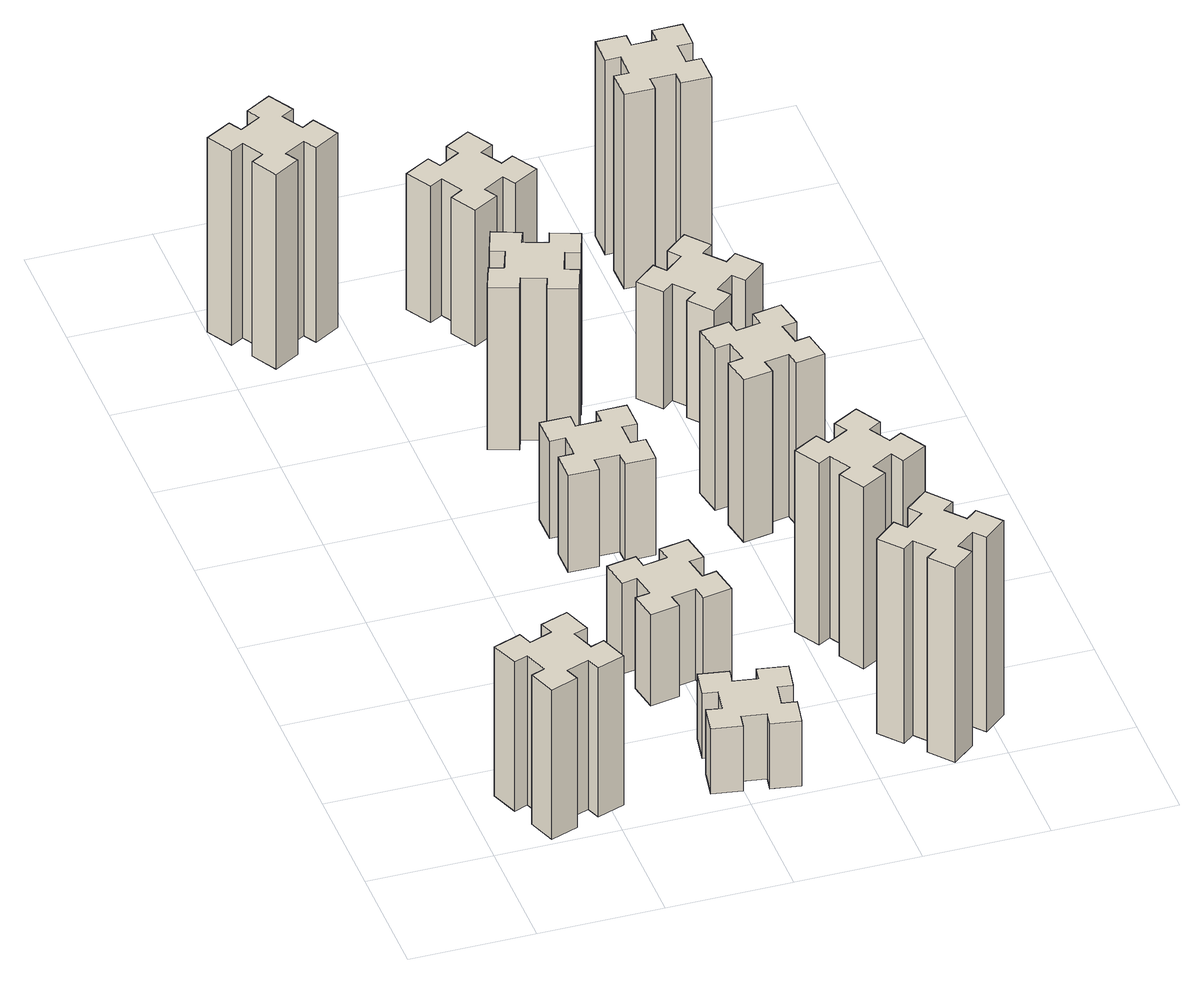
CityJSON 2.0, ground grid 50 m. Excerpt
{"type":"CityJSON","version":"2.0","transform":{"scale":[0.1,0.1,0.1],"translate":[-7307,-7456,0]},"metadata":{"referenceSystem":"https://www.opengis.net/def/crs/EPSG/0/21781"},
"CityObjects":{
"building1":{"type":"Building","attributes":{"class":"1000","function":"1000","usage":"1000","yearOfConstruction":2016,"roofType":"1000","measuredHeight":69,"storeysAboveGround":30,"storeysBelowGround":0},"geometry":[{"type":"Solid","lod":"1","boundaries":[[[[0,1,2,3,4,5,6,7,8,9,10,11,12,13,14,15,16,17,18,19]],[[17,16,20,21]],[[16,15,22,20]],[[15,14,23,22]],[[14,13,24,23]],[[13,12,25,24]],[[12,11,26,25]],[[11,10,27,26]],[[10,9,28,27]],[[9,8,29,28]],[[8,7,30,29]],[[7,6,31,30]],[[6,5,32,31]],[[5,4,33,32]],[[4,3,34,33]],[[3,2,35,34]],[[2,1,36,35]],[[1,0,37,36]],[[0,19,38,37]],[[19,18,39,38]],[[18,17,21,39]],[[24,25,26,27,28,29,30,31,32,33,34,35,36,37,38,39,21,20,22,23]]]]}]},
"building2":{"type":"Building","attributes":{"class":"1000","function":"1000","usage":"1000","yearOfConstruction":2016,"roofType":"1000","measuredHeight":30,"storeysAboveGround":30,"storeysBelowGround":0},"geometry":[{"type":"Solid","lod":"1","boundaries":[[[[40,41,42,43,44,45,46,47,48,49,50,51,52,53,54,55,56,57,58,59]],[[57,56,60,61]],[[56,55,62,60]],[[55,54,63,62]],[[54,53,64,63]],[[53,52,65,64]],[[52,51,66,65]],[[51,50,67,66]],[[50,49,68,67]],[[49,48,69,68]],[[48,47,70,69]],[[47,46,71,70]],[[46,45,72,71]],[[45,44,73,72]],[[44,43,74,73]],[[43,42,75,74]],[[42,41,76,75]],[[41,40,77,76]],[[40,59,78,77]],[[59,58,79,78]],[[58,57,61,79]],[[64,65,66,67,68,69,70,71,72,73,74,75,76,77,78,79,61,60,62,63]]]]}]},
"building3":{"type":"Building","attributes":{"class":"1000","function":"1000","usage":"1000","yearOfConstruction":2016,"roofType":"1000","measuredHeight":90,"storeysAboveGround":30,"storeysBelowGround":0},"geometry":[{"type":"Solid","lod":"1","boundaries":[[[[80,81,82,83,84,85,86,87,88,89,90,91,92,93,94,95,96,97,98,99]],[[97,96,100,101]],[[96,95,102,100]],[[95,94,103,102]],[[94,93,104,103]],[[93,92,105,104]],[[92,91,106,105]],[[91,90,107,106]],[[90,89,108,107]],[[89,88,109,108]],[[88,87,110,109]],[[87,86,111,110]],[[86,85,112,111]],[[85,84,113,112]],[[84,83,114,113]],[[83,82,115,114]],[[82,81,116,115]],[[81,80,117,116]],[[80,99,118,117]],[[99,98,119,118]],[[98,97,101,119]],[[104,105,106,107,108,109,110,111,112,113,114,115,116,117,118,119,101,100,102,103]]]]}]},
"building4":{"type":"Building","attributes":{"class":"1000","function":"1000","usage":"1000","yearOfConstruction":2016,"roofType":"1000","measuredHeight":42,"storeysAboveGround":30,"storeysBelowGround":0},"geometry":[{"type":"Solid","lod":"1","boundaries":[[[[120,121,122,123,124,125,126,127,128,129,130,131,132,133,134,135,136,137,138,139]],[[137,136,140,141]],[[136,135,142,140]],[[135,134,143,142]],[[134,133,144,143]],[[133,132,145,144]],[[132,131,146,145]],[[131,130,147,146]],[[130,129,148,147]],[[129,128,149,148]],[[128,127,150,149]],[[127,126,151,150]],[[126,125,152,151]],[[125,124,153,152]],[[124,123,154,153]],[[123,122,155,154]],[[122,121,156,155]],[[121,120,157,156]],[[120,139,158,157]],[[139,138,159,158]],[[138,137,141,159]],[[144,145,146,147,148,149,150,151,152,153,154,155,156,157,158,159,141,140,142,143]]]]}]},
"building5":{"type":"Building","attributes":{"class":"1000","function":"1000","usage":"1000","yearOfConstruction":2016,"roofType":"1000","measuredHeight":45,"storeysAboveGround":30,"storeysBelowGround":0},"geometry":[{"type":"Solid","lod":"1","boundaries":[[[[160,161,162,163,164,165,166,167,168,169,170,171,172,173,174,175,176,177,178,179]],[[177,176,180,181]],[[176,175,182,180]],[[175,174,183,182]],[[174,173,184,183]],[[173,172,185,184]],[[172,171,186,185]],[[171,170,187,186]],[[170,169,188,187]],[[169,168,189,188]],[[168,167,190,189]],[[167,166,191,190]],[[166,165,192,191]],[[165,164,193,192]],[[164,163,194,193]],[[163,162,195,194]],[[162,161,196,195]],[[161,160,197,196]],[[160,179,198,197]],[[179,178,199,198]],[[178,177,181,199]],[[184,185,186,187,188,189,190,191,192,193,194,195,196,197,198,199,181,180,182,183]]]]}]},
"building6":{"type":"Building","attributes":{"class":"1000","function":"1000","usage":"1000","yearOfConstruction":2016,"roofType":"1000","measuredHeight":75,"storeysAboveGround":30,"storeysBelowGround":0},"geometry":[{"type":"Solid","lod":"1","boundaries":[[[[200,201,202,203,204,205,206,207,208,209,210,211,212,213,214,215,216,217,218,219]],[[217,216,220,221]],[[216,215,222,220]],[[215,214,223,222]],[[214,213,224,223]],[[213,212,225,224]],[[212,211,226,225]],[[211,210,227,226]],[[210,209,228,227]],[[209,208,229,228]],[[208,207,230,229]],[[207,206,231,230]],[[206,205,232,231]],[[205,204,233,232]],[[204,203,234,233]],[[203,202,235,234]],[[202,201,236,235]],[[201,200,237,236]],[[200,219,238,237]],[[219,218,239,238]],[[218,217,221,239]],[[224,225,226,227,228,229,230,231,232,233,234,235,236,237,238,239,221,220,222,223]]]]}]},
"building7":{"type":"Building","attributes":{"class":"1000","function":"1000","usage":"1000","yearOfConstruction":2016,"roofType":"1000","measuredHeight":90,"storeysAboveGround":30,"storeysBelowGround":0},"geometry":[{"type":"Solid","lod":"1","boundaries":[[[[240,241,242,243,244,245,246,247,248,249,250,251,252,253,254,255,256,257,258,259]],[[257,256,260,261]],[[256,255,262,260]],[[255,254,263,262]],[[254,253,264,263]],[[253,252,265,264]],[[252,251,266,265]],[[251,250,267,266]],[[250,249,268,267]],[[249,248,269,268]],[[248,247,270,269]],[[247,246,271,270]],[[246,245,272,271]],[[245,244,273,272]],[[244,243,274,273]],[[243,242,275,274]],[[242,241,276,275]],[[241,240,277,276]],[[240,259,278,277]],[[259,258,279,278]],[[258,257,261,279]],[[264,265,266,267,268,269,270,271,272,273,274,275,276,277,278,279,261,260,262,263]]]]}]},
"building8":{"type":"Building","attributes":{"class":"1000","function":"1000","usage":"1000","yearOfConstruction":2016,"roofType":"1000","measuredHeight":63,"storeysAboveGround":30,"storeysBelowGround":0},"geometry":[{"type":"Solid","lod":"1","boundaries":[[[[280,281,282,283,284,285,286,287,288,289,290,291,292,293,294,295,296,297,298,299]],[[297,296,300,301]],[[296,295,302,300]],[[295,294,303,302]],[[294,293,304,303]],[[293,292,305,304]],[[292,291,306,305]],[[291,290,307,306]],[[290,289,308,307]],[[289,288,309,308]],[[288,287,310,309]],[[287,286,311,310]],[[286,285,312,311]],[[285,284,313,312]],[[284,283,314,313]],[[283,282,315,314]],[[282,281,316,315]],[[281,280,317,316]],[[280,299,318,317]],[[299,298,319,318]],[[298,297,301,319]],[[304,305,306,307,308,309,310,311,312,313,314,315,316,317,318,319,301,300,302,303]]]]}]},
"building9":{"type":"Building","attributes":{"class":"1000","function":"1000","usage":"1000","yearOfConstruction":2016,"roofType":"1000","measuredHeight":84,"storeysAboveGround":30,"storeysBelowGround":0},"geometry":[{"type":"Solid","lod":"1","boundaries":[[[[320,321,322,323,324,325,326,327,328,329,330,331,332,333,334,335,336,337,338,339]],[[337,336,340,341]],[[336,335,342,340]],[[335,334,343,342]],[[334,333,344,343]],[[333,332,345,344]],[[332,331,346,345]],[[331,330,347,346]],[[330,329,348,347]],[[329,328,349,348]],[[328,327,350,349]],[[327,326,351,350]],[[326,325,352,351]],[[325,324,353,352]],[[324,323,354,353]],[[323,322,355,354]],[[322,321,356,355]],[[321,320,357,356]],[[320,339,358,357]],[[339,338,359,358]],[[338,337,341,359]],[[344,345,346,347,348,349,350,351,352,353,354,355,356,357,358,359,341,340,342,343]]]]}]},
"building10":{"type":"Building","attributes":{"class":"1000","function":"1000","usage":"1000","yearOfConstruction":2016,"roofType":"1000","measuredHeight":75,"storeysAboveGround":30,"storeysBelowGround":0},"geometry":[{"type":"Solid","lod":"1","boundaries":[[[[360,361,362,363,364,365,366,367,368,369,370,371,372,373,374,375,376,377,378,379]],[[377,376,380,381]],[[376,375,382,380]],[[375,374,383,382]],[[374,373,384,383]],[[373,372,385,384]],[[372,371,386,385]],[[371,370,387,386]],[[370,369,388,387]],[[369,368,389,388]],[[368,367,390,389]],[[367,366,391,390]],[[366,365,392,391]],[[365,364,393,392]],[[364,363,394,393]],[[363,362,395,394]],[[362,361,396,395]],[[361,360,397,396]],[[360,379,398,397]],[[379,378,399,398]],[[378,377,381,399]],[[384,385,386,387,388,389,390,391,392,393,394,395,396,397,398,399,381,380,382,383]]]]}]},
"building11":{"type":"Building","attributes":{"class":"1000","function":"1000","usage":"1000","yearOfConstruction":2016,"roofType":"1000","measuredHeight":54,"storeysAboveGround":30,"storeysBelowGround":0},"geometry":[{"type":"Solid","lod":"1","boundaries":[[[[400,401,402,403,404,405,406,407,408,409,410,411,412,413,414,415,416,417,418,419]],[[417,416,420,421]],[[416,415,422,420]],[[415,414,423,422]],[[414,413,424,423]],[[413,412,425,424]],[[412,411,426,425]],[[411,410,427,426]],[[410,409,428,427]],[[409,408,429,428]],[[408,407,430,429]],[[407,406,431,430]],[[406,405,432,431]],[[405,404,433,432]],[[404,403,434,433]],[[403,402,435,434]],[[402,401,436,435]],[[401,400,437,436]],[[400,419,438,437]],[[419,418,439,438]],[[418,417,421,439]],[[424,425,426,427,428,429,430,431,432,433,434,435,436,437,438,439,421,420,422,423]]]]}]},
"building12":{"type":"Building","attributes":{"class":"1000","function":"1000","usage":"1000","yearOfConstruction":2016,"roofType":"1000","measuredHeight":90,"storeysAboveGround":30,"storeysBelowGround":0},"geometry":[{"type":"Solid","lod":"1","boundaries":[[[[440,441,442,443,444,445,446,447,448,449,450,451,452,453,454,455,456,457,458,459]],[[457,456,460,461]],[[456,455,462,460]],[[455,454,463,462]],[[454,453,464,463]],[[453,452,465,464]],[[452,451,466,465]],[[451,450,467,466]],[[450,449,468,467]],[[449,448,469,468]],[[448,447,470,469]],[[447,446,471,470]],[[446,445,472,471]],[[445,444,473,472]],[[444,443,474,473]],[[443,442,475,474]],[[442,441,476,475]],[[441,440,477,476]],[[440,459,478,477]],[[459,458,479,478]],[[458,457,461,479]],[[464,465,466,467,468,469,470,471,472,473,474,475,476,477,478,479,461,460,462,463]]]]}]}
},
"vertices":[
[345,366,0],[251,332,0],[230,388,0],[117,347,0],[159,234,0],[215,255,0],[249,161,0],[193,140,0],[234,27,0],[347,69,0],[326,125,0],[420,159,0],[440,103,0],[553,144,0],[512,257,0],[456,236,0],[422,330,0],[478,350,0],[437,463,0],[324,422,0],[422,330,690],[478,350,690],[456,236,690],[512,257,690],[553,144,690],[440,103,690],[420,159,690],[326,125,690],[347,69,690],[234,27,690],[193,140,690],[249,161,690],[215,255,690],[159,234,690],[117,347,690],[230,388,690],[251,332,690],[345,366,690],[324,422,690],[437,463,690],
[976,314,0],[958,215,0],[899,226,0],[878,107,0],[997,87,0],[1007,146,0],[1105,128,0],[1095,69,0],[1213,48,0],[1234,167,0],[1175,177,0],[1192,275,0],[1251,265,0],[1272,383,0],[1154,404,0],[1144,345,0],[1045,362,0],[1056,421,0],[937,442,0],[917,324,0],[1045,362,300],[1056,421,300],[1144,345,300],[1154,404,300],[1272,383,300],[1251,265,300],[1192,275,300],[1175,177,300],[1234,167,300],[1213,48,300],[1095,69,300],[1105,128,300],[1007,146,300],[997,87,300],[878,107,300],[899,226,300],[958,215,300],[976,314,300],[917,324,300],[937,442,300],
[224,3426,0],[137,3376,0],[107,3428,0],[3,3368,0],[63,3264,0],[115,3294,0],[165,3207,0],[113,3177,0],[173,3073,0],[277,3133,0],[247,3185,0],[334,3235,0],[364,3183,0],[468,3243,0],[408,3347,0],[356,3317,0],[306,3404,0],[358,3434,0],[298,3538,0],[194,3478,0],[306,3404,900],[358,3434,900],[356,3317,900],[408,3347,900],[468,3243,900],[364,3183,900],[334,3235,900],[247,3185,900],[277,3133,900],[173,3073,900],[113,3177,900],[165,3207,900],[115,3294,900],[63,3264,900],[3,3368,900],[107,3428,900],[137,3376,900],[224,3426,900],[194,3478,900],[298,3538,900],
[1005,1002,0],[907,985,0],[897,1044,0],[778,1023,0],[799,905,0],[858,915,0],[876,817,0],[817,807,0],[837,688,0],[956,709,0],[945,768,0],[1044,786,0],[1054,727,0],[1172,747,0],[1151,866,0],[1092,855,0],[1075,954,0],[1134,964,0],[1113,1082,0],[995,1061,0],[1075,954,420],[1134,964,420],[1092,855,420],[1151,866,420],[1172,747,420],[1054,727,420],[1044,786,420],[945,768,420],[956,709,420],[837,688,420],[817,807,420],[876,817,420],[858,915,420],[799,905,420],[778,1023,420],[897,1044,420],[907,985,420],[1005,1002,420],[995,1061,420],[1113,1082,420],
[1025,1835,0],[925,1835,0],[925,1895,0],[805,1895,0],[805,1775,0],[865,1775,0],[865,1675,0],[805,1675,0],[805,1555,0],[925,1555,0],[925,1615,0],[1025,1615,0],[1025,1555,0],[1145,1555,0],[1145,1675,0],[1085,1675,0],[1085,1775,0],[1145,1775,0],[1145,1895,0],[1025,1895,0],[1085,1775,450],[1145,1775,450],[1085,1675,450],[1145,1675,450],[1145,1555,450],[1025,1555,450],[1025,1615,450],[925,1615,450],[925,1555,450],[805,1555,450],[805,1675,450],[865,1675,450],[865,1775,450],[805,1775,450],[805,1895,450],[925,1895,450],[925,1835,450],[1025,1835,450],[1025,1895,450],[1145,1895,450],
[891,2379,0],[985,2345,0],[964,2289,0],[1077,2247,0],[1118,2360,0],[1062,2381,0],[1096,2475,0],[1152,2454,0],[1193,2567,0],[1080,2608,0],[1060,2552,0],[966,2586,0],[987,2642,0],[874,2683,0],[833,2570,0],[889,2550,0],[855,2456,0],[799,2477,0],[757,2364,0],[870,2323,0],[855,2456,750],[799,2477,750],[889,2550,750],[833,2570,750],[874,2683,750],[987,2642,750],[966,2586,750],[1060,2552,750],[1080,2608,750],[1193,2567,750],[1152,2454,750],[1096,2475,750],[1062,2381,750],[1118,2360,750],[1077,2247,750],[964,2289,750],[985,2345,750],[891,2379,750],[870,2323,750],[757,2364,750],
[1848,129,0],[1924,193,0],[1963,147,0],[2055,224,0],[1978,316,0],[1932,278,0],[1867,354,0],[1913,393,0],[1836,485,0],[1744,408,0],[1783,362,0],[1706,297,0],[1668,343,0],[1576,266,0],[1653,174,0],[1699,213,0],[1763,136,0],[1717,98,0],[1794,6,0],[1886,83,0],[1763,136,900],[1717,98,900],[1699,213,900],[1653,174,900],[1576,266,900],[1668,343,900],[1706,297,900],[1783,362,900],[1744,408,900],[1836,485,900],[1913,393,900],[1867,354,900],[1932,278,900],[1978,316,900],[2055,224,900],[1963,147,900],[1924,193,900],[1848,129,900],[1886,83,900],[1794,6,900],
[1096,3217,0],[1046,3304,0],[1098,3334,0],[1038,3438,0],[934,3378,0],[964,3326,0],[877,3276,0],[847,3328,0],[743,3268,0],[803,3164,0],[855,3194,0],[905,3107,0],[853,3077,0],[913,2973,0],[1017,3033,0],[987,3085,0],[1074,3135,0],[1104,3083,0],[1208,3143,0],[1148,3247,0],[1074,3135,630],[1104,3083,630],[987,3085,630],[1017,3033,630],[913,2973,630],[853,3077,630],[905,3107,630],[855,3194,630],[803,3164,630],[743,3268,630],[847,3328,630],[877,3276,630],[964,3326,630],[934,3378,630],[1038,3438,630],[1098,3334,630],[1046,3304,630],[1096,3217,630],[1148,3247,630],[1208,3143,630],
[1595,874,0],[1645,787,0],[1593,757,0],[1653,653,0],[1757,713,0],[1727,765,0],[1814,815,0],[1844,763,0],[1948,823,0],[1888,927,0],[1836,897,0],[1786,984,0],[1838,1014,0],[1778,1118,0],[1674,1058,0],[1704,1006,0],[1617,956,0],[1587,1008,0],[1483,948,0],[1543,844,0],[1617,956,840],[1587,1008,840],[1704,1006,840],[1674,1058,840],[1778,1118,840],[1838,1014,840],[1786,984,840],[1836,897,840],[1888,927,840],[1948,823,840],[1844,763,840],[1814,815,840],[1727,765,840],[1757,713,840],[1653,653,840],[1593,757,840],[1645,787,840],[1595,874,840],[1543,844,840],[1483,948,840],
[1585,1608,0],[1684,1626,0],[1694,1567,0],[1812,1587,0],[1791,1706,0],[1732,1695,0],[1715,1794,0],[1774,1804,0],[1753,1922,0],[1635,1901,0],[1645,1842,0],[1547,1825,0],[1537,1884,0],[1418,1863,0],[1439,1745,0],[1498,1755,0],[1516,1657,0],[1457,1647,0],[1477,1528,0],[1596,1549,0],[1516,1657,750],[1457,1647,750],[1498,1755,750],[1439,1745,750],[1418,1863,750],[1537,1884,750],[1547,1825,750],[1645,1842,750],[1635,1901,750],[1753,1922,750],[1774,1804,750],[1715,1794,750],[1732,1695,750],[1791,1706,750],[1812,1587,750],[1694,1567,750],[1684,1626,750],[1585,1608,750],[1596,1549,750],[1477,1528,750],
[1499,2433,0],[1563,2356,0],[1517,2318,0],[1594,2226,0],[1686,2303,0],[1648,2349,0],[1724,2413,0],[1763,2367,0],[1855,2444,0],[1778,2536,0],[1732,2498,0],[1667,2574,0],[1713,2613,0],[1636,2705,0],[1544,2628,0],[1583,2582,0],[1506,2517,0],[1468,2563,0],[1376,2486,0],[1453,2394,0],[1506,2517,540],[1468,2563,540],[1583,2582,540],[1544,2628,540],[1636,2705,540],[1713,2613,540],[1667,2574,540],[1732,2498,540],[1778,2536,540],[1855,2444,540],[1763,2367,540],[1724,2413,540],[1648,2349,540],[1686,2303,540],[1594,2226,540],[1517,2318,540],[1563,2356,540],[1499,2433,540],[1453,2394,540],[1376,2486,540],
[1665,3195,0],[1765,3195,0],[1765,3135,0],[1885,3135,0],[1885,3255,0],[1825,3255,0],[1825,3355,0],[1885,3355,0],[1885,3475,0],[1765,3475,0],[1765,3415,0],[1665,3415,0],[1665,3475,0],[1545,3475,0],[1545,3355,0],[1605,3355,0],[1605,3255,0],[1545,3255,0],[1545,3135,0],[1665,3135,0],[1605,3255,900],[1545,3255,900],[1605,3355,900],[1545,3355,900],[1545,3475,900],[1665,3475,900],[1665,3415,900],[1765,3415,900],[1765,3475,900],[1885,3475,900],[1885,3355,900],[1825,3355,900],[1825,3255,900],[1885,3255,900],[1885,3135,900],[1765,3135,900],[1765,3195,900],[1665,3195,900],[1665,3135,900],[1545,3135,900]
]}
